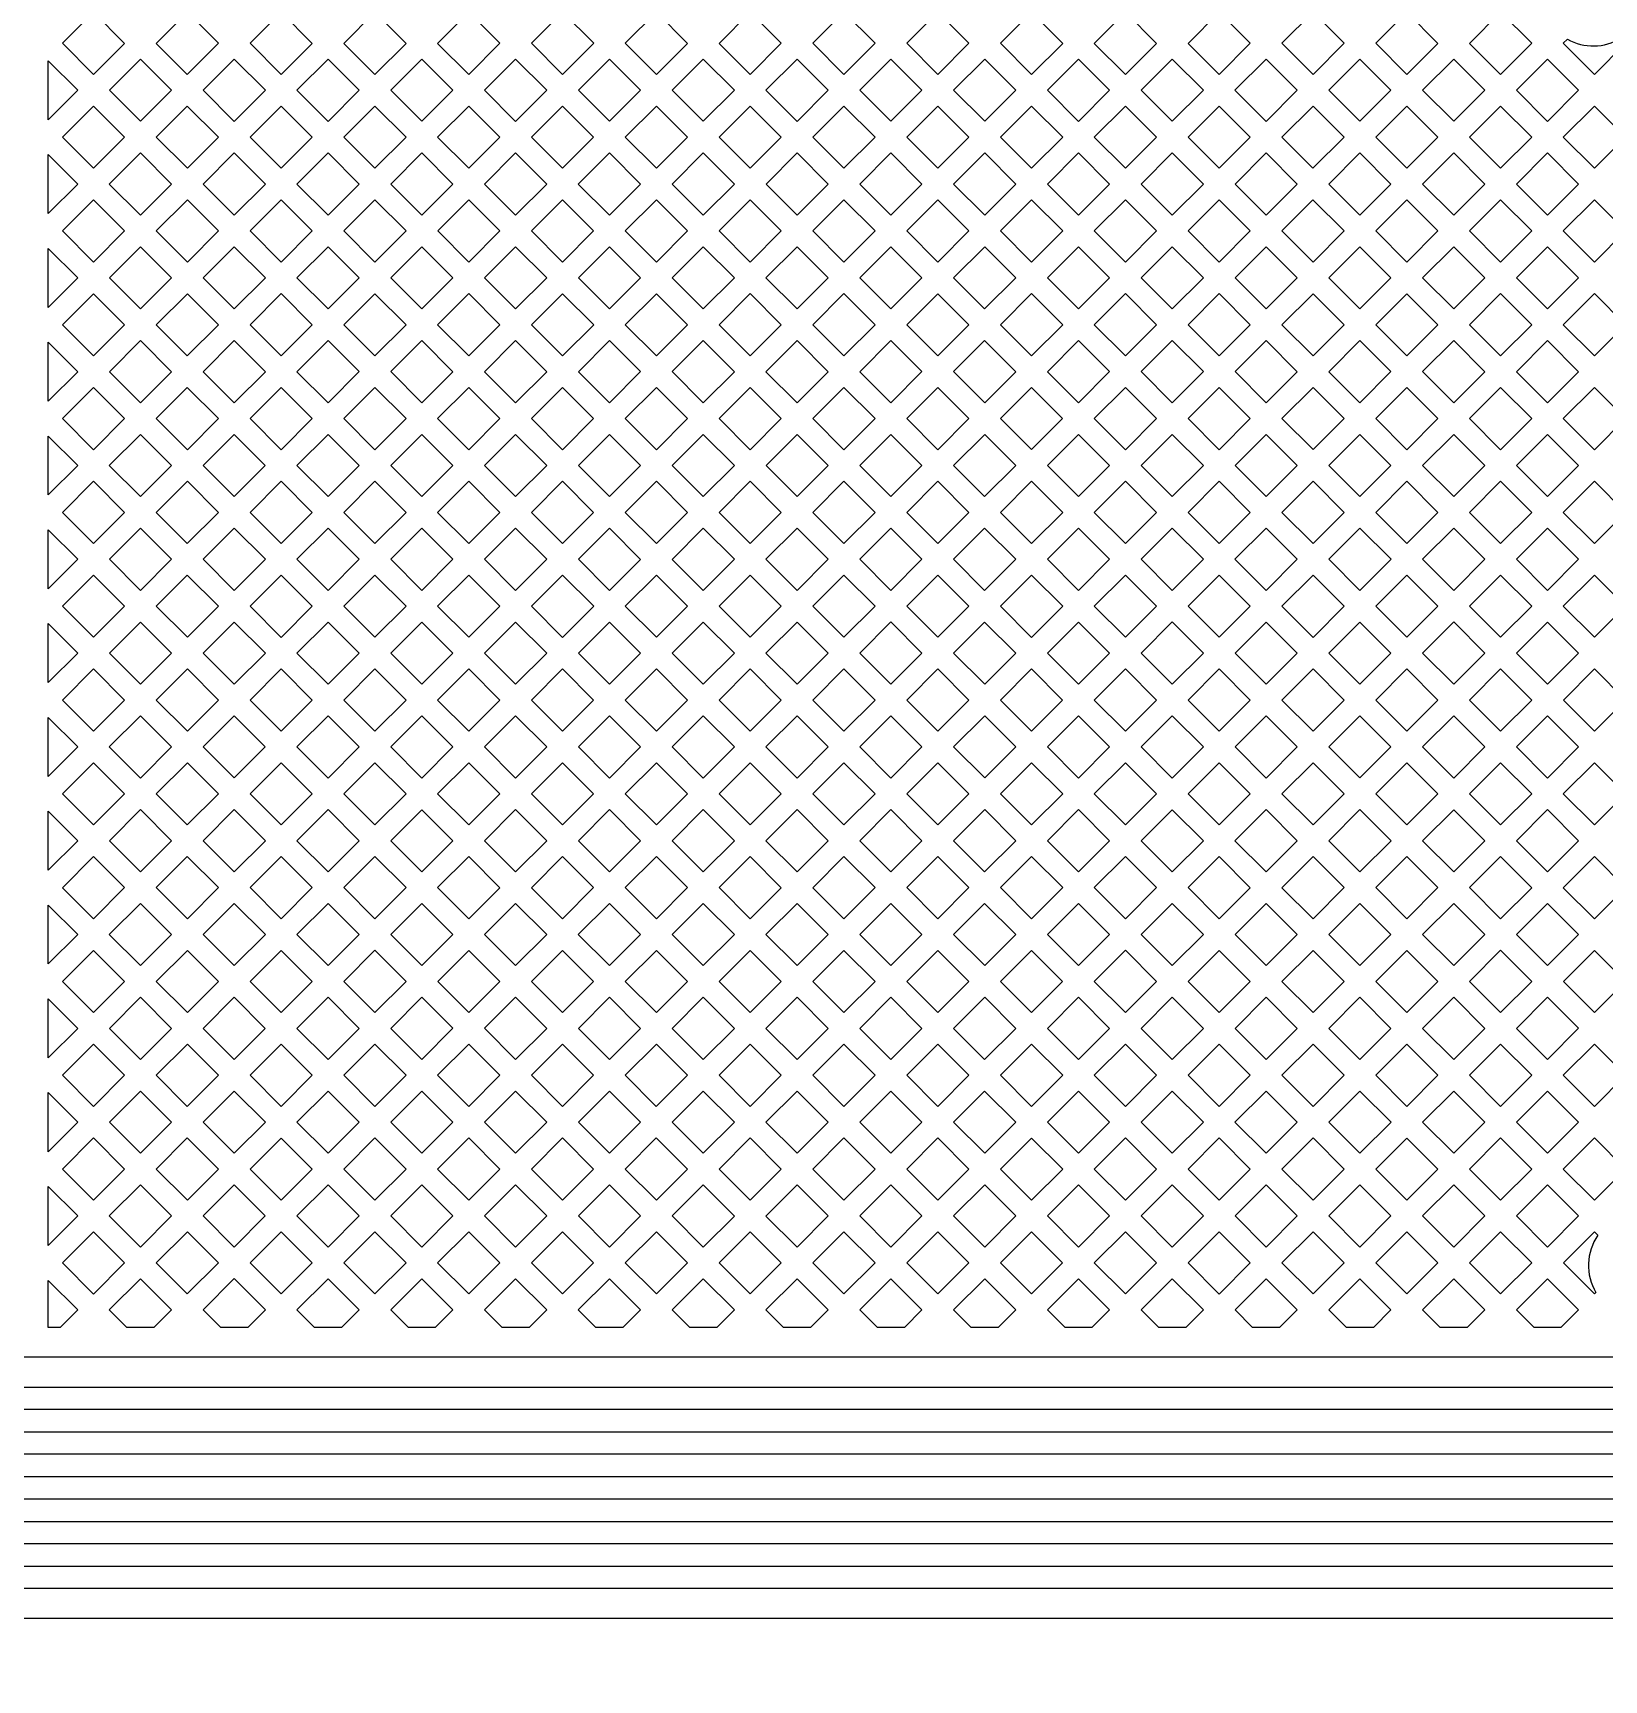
# Model space of a CAD drawing. Extents: x 1548 to 1929, y -174 to 95.
# Drawn here: x 1589.17 to 1594.52, y 46.41 to 52.03 of the extents above; entities that cross this region are included whole.
import ezdxf

# ---------------------------------------------------------------- set-up
doc = ezdxf.new("R2010")
doc.units = 0
doc.layers.add('gbr-dxf_layer0', color=7, linetype='Continuous')

msp = doc.modelspace()

# ---------------------------------------------------------------- linework, layer by layer
at = {"layer": 'gbr-dxf_layer0'}
for p, q in [((1589.2179, 51.732), (1589.2179, 51.933)), ((1589.2179, 51.4124), (1589.2179, 51.6131)), ((1589.2179, 51.0926), (1589.2179, 51.2935)), ((1589.2179, 50.7729), (1589.2179, 50.9739)), ((1589.2179, 50.4533), (1589.2179, 50.6541)), ((1589.2179, 50.1335), (1589.2179, 50.3345)), ((1589.2179, 49.814), (1589.2179, 50.0149)), ((1589.2179, 49.4942), (1589.2179, 49.695)), ((1589.2179, 49.1744), (1589.2179, 49.3754)), ((1589.2179, 48.8549), (1589.2179, 49.0556)), ((1589.2179, 48.5351), (1589.2179, 48.736)), ((1589.2179, 48.2153), (1589.2179, 48.4164)), ((1589.2179, 47.8958), (1589.2179, 48.0966)), ((1589.2179, 47.6164), (1589.2179, 47.7767)), ((1589.2179, 47.5148), (1589.0804, 47.5148)), ((1602.4692, 47.5148), (1589.2179, 47.5148)), ((1602.4239, 47.3364), (1589.071, 47.3364)), ((1602.4261, 47.184), (1589.0668, 47.184)), ((1588.9975, 47.1078), (1602.4255, 47.1078)), ((1602.4268, 47.0316), (1588.995, 47.0316)), ((1588.9931, 46.9554), (1602.4263, 46.9554)), ((1602.4276, 46.8792), (1588.9944, 46.8792)), ((1588.9931, 46.8031), (1602.4284, 46.8031)), ((1602.427, 46.7269), (1588.9954, 46.7269))]:
    msp.add_line(p, q, dxfattribs=at)
at = {"layer": 'gbr-dxf_layer0', "linetype": 'Continuous'}
for points in [[(1589.2662, 51.9924), (1589.3722, 52.0983), (1589.4782, 51.9923), (1589.3723, 51.8863)], [(1589.5859, 51.9923), (1589.692, 52.0983), (1589.7979, 51.9924), (1589.6918, 51.8864)], [(1589.9056, 51.9924), (1590.0116, 52.0983), (1590.1176, 51.9923), (1590.0116, 51.8864)], [(1590.2253, 51.9923), (1590.3312, 52.0982), (1590.4373, 51.9922), (1590.3313, 51.8863)], [(1590.545, 51.9922), (1590.651, 52.0983), (1590.7569, 51.9924), (1590.6509, 51.8863)], [(1590.8647, 51.9924), (1590.9707, 52.0984), (1591.0767, 51.9924), (1590.9707, 51.8864)], [(1591.1845, 51.9924), (1591.2903, 52.0982), (1591.3962, 51.9923), (1591.2904, 51.8865)], [(1591.504, 51.9923), (1591.61, 52.0984), (1591.716, 51.9924), (1591.61, 51.8863)], [(1591.8238, 51.9924), (1591.9298, 52.0984), (1592.0358, 51.9924), (1591.9298, 51.8863)], [(1592.1436, 51.9924), (1592.2495, 52.0983), (1592.3554, 51.9924), (1592.2495, 51.8865)], [(1592.4631, 51.9924), (1592.5691, 52.0983), (1592.6751, 51.9923), (1592.5692, 51.8864)], [(1592.7829, 51.9923), (1592.8888, 52.0982), (1592.9948, 51.9922), (1592.8889, 51.8863)], [(1593.1025, 51.9922), (1593.2086, 52.0983), (1593.3145, 51.9924), (1593.2084, 51.8863)], [(1593.4222, 51.9924), (1593.5283, 52.0984), (1593.6343, 51.9924), (1593.5282, 51.8864)], [(1593.742, 51.9924), (1593.8478, 52.0982), (1593.9537, 51.9923), (1593.8479, 51.8865)], [(1594.0615, 51.9923), (1594.1675, 52.0984), (1594.2735, 51.9924), (1594.1675, 51.8863)], [(1589.4261, 51.8325), (1589.5321, 51.9384), (1589.6379, 51.8325), (1589.532, 51.7266)], [(1589.7457, 51.8325), (1589.8517, 51.9385), (1589.9577, 51.8325), (1589.8517, 51.7265)], [(1590.0655, 51.8325), (1590.1714, 51.9385), (1590.2775, 51.8324), (1590.1715, 51.7265)], [(1590.3852, 51.8324), (1590.4911, 51.9384), (1590.597, 51.8325), (1590.4911, 51.7266)], [(1590.7048, 51.8325), (1590.8108, 51.9385), (1590.9168, 51.8325), (1590.8108, 51.7265)], [(1591.0246, 51.8325), (1591.1306, 51.9385), (1591.2365, 51.8326), (1591.1305, 51.7266)], [(1591.3443, 51.8326), (1591.4501, 51.9385), (1591.5561, 51.8324), (1591.4503, 51.7266)], [(1591.6639, 51.8324), (1591.7699, 51.9385), (1591.8759, 51.8325), (1591.7699, 51.7264)], [(1591.9837, 51.8325), (1592.0897, 51.9385), (1592.1956, 51.8326), (1592.0896, 51.7266)], [(1592.3034, 51.8326), (1592.4093, 51.9385), (1592.5153, 51.8325), (1592.4094, 51.7266)], [(1592.623, 51.8325), (1592.729, 51.9385), (1592.835, 51.8324), (1592.729, 51.7265)], [(1592.9427, 51.8324), (1593.0487, 51.9384), (1593.1545, 51.8325), (1593.0486, 51.7266)], [(1593.2623, 51.8325), (1593.3683, 51.9385), (1593.4744, 51.8325), (1593.3683, 51.7265)], [(1593.5821, 51.8325), (1593.6882, 51.9385), (1593.794, 51.8326), (1593.688, 51.7266)], [(1593.9018, 51.8326), (1594.0076, 51.9385), (1594.1136, 51.8324), (1594.0078, 51.7266)], [(1594.2214, 51.8324), (1594.3274, 51.9385), (1594.4334, 51.8325), (1594.3274, 51.7264)], [(1589.2662, 51.6726), (1589.3723, 51.7786), (1589.4781, 51.6727), (1589.3721, 51.5667)], [(1589.5859, 51.6727), (1589.6918, 51.7786), (1589.7978, 51.6726), (1589.6919, 51.5667)], [(1589.9056, 51.6726), (1590.0116, 51.7786), (1590.1176, 51.6726), (1590.0116, 51.5666)], [(1590.2254, 51.6726), (1590.3313, 51.7786), (1590.4372, 51.6727), (1590.3313, 51.5667)], [(1590.545, 51.6727), (1590.6509, 51.7786), (1590.7569, 51.6726), (1590.651, 51.5667)], [(1590.8647, 51.6726), (1590.9707, 51.7786), (1591.0766, 51.6727), (1590.9706, 51.5667)], [(1591.1844, 51.6727), (1591.2904, 51.7788), (1591.3964, 51.6728), (1591.2904, 51.5667)], [(1591.5042, 51.6728), (1591.61, 51.7786), (1591.716, 51.6725), (1591.6102, 51.5667)], [(1591.8237, 51.6725), (1591.9298, 51.7786), (1592.0357, 51.6727), (1591.9296, 51.5667)], [(1592.1434, 51.6727), (1592.2495, 51.7787), (1592.3555, 51.6727), (1592.2494, 51.5667)], [(1592.4632, 51.6727), (1592.5692, 51.7786), (1592.6752, 51.6726), (1592.5693, 51.5667)], [(1592.7829, 51.6726), (1592.8889, 51.7786), (1592.9948, 51.6727), (1592.8888, 51.5667)], [(1593.1025, 51.6727), (1593.2084, 51.7786), (1593.3144, 51.6726), (1593.2085, 51.5667)], [(1593.4222, 51.6726), (1593.5282, 51.7786), (1593.6341, 51.6727), (1593.5281, 51.5667)], [(1593.7419, 51.6727), (1593.8479, 51.7788), (1593.9539, 51.6728), (1593.8479, 51.5667)], [(1594.0617, 51.6728), (1594.1675, 51.7786), (1594.2735, 51.6725), (1594.1677, 51.5667)], [(1594.3813, 51.6725), (1594.4873, 51.7786), (1594.5932, 51.6727), (1594.4872, 51.5667)], [(1589.426, 51.5128), (1589.532, 51.6188), (1589.638, 51.5128), (1589.532, 51.4068)], [(1589.7458, 51.5128), (1589.8517, 51.6187), (1589.9577, 51.5127), (1589.8518, 51.4068)], [(1590.0655, 51.5127), (1590.1715, 51.6187), (1590.2774, 51.5129), (1590.1714, 51.4068)], [(1590.3852, 51.5129), (1590.4911, 51.6188), (1590.5971, 51.5128), (1590.4912, 51.4068)], [(1590.7049, 51.5128), (1590.8108, 51.6187), (1590.9167, 51.5128), (1590.8108, 51.4069)], [(1591.0244, 51.5128), (1591.1305, 51.6188), (1591.2365, 51.5128), (1591.1304, 51.4068)], [(1591.3442, 51.5128), (1591.4503, 51.6189), (1591.5563, 51.5129), (1591.4503, 51.4068)], [(1591.6641, 51.5129), (1591.7699, 51.6187), (1591.8758, 51.5128), (1591.7699, 51.407)], [(1591.9835, 51.5128), (1592.0896, 51.6188), (1592.1956, 51.5128), (1592.0895, 51.4068)], [(1592.3033, 51.5128), (1592.4094, 51.6188), (1592.5154, 51.5128), (1592.4093, 51.4068)], [(1592.6231, 51.5128), (1592.729, 51.6187), (1592.8349, 51.5129), (1592.729, 51.4069)], [(1592.9427, 51.5129), (1593.0486, 51.6188), (1593.1546, 51.5128), (1593.0487, 51.4068)], [(1593.2624, 51.5128), (1593.3683, 51.6187), (1593.4742, 51.5128), (1593.3683, 51.4069)], [(1593.582, 51.5128), (1593.688, 51.6188), (1593.794, 51.5128), (1593.688, 51.4068)], [(1593.9018, 51.5128), (1594.0078, 51.6189), (1594.1138, 51.5129), (1594.0078, 51.4068)], [(1594.2216, 51.5129), (1594.3274, 51.6187), (1594.4333, 51.5128), (1594.3275, 51.407)], [(1589.2662, 51.353), (1589.3721, 51.4589), (1589.4781, 51.3529), (1589.3722, 51.247)], [(1589.5859, 51.3529), (1589.6919, 51.4589), (1589.7979, 51.3529), (1589.6919, 51.2469)], [(1589.9057, 51.3529), (1590.0116, 51.4588), (1590.1175, 51.3529), (1590.0116, 51.247)], [(1590.2253, 51.3529), (1590.3313, 51.459), (1590.4373, 51.353), (1590.3313, 51.2469)], [(1590.5451, 51.353), (1590.651, 51.4589), (1590.7569, 51.353), (1590.6509, 51.2471)], [(1590.8646, 51.353), (1590.9706, 51.4589), (1591.0766, 51.3529), (1590.9707, 51.247)], [(1591.1843, 51.3529), (1591.2904, 51.459), (1591.3964, 51.3529), (1591.2903, 51.2469)], [(1591.5041, 51.3529), (1591.6102, 51.459), (1591.7161, 51.3531), (1591.61, 51.2471)], [(1591.8238, 51.3531), (1591.9296, 51.4589), (1592.0356, 51.3529), (1591.9298, 51.2471)], [(1592.1434, 51.3529), (1592.2494, 51.4589), (1592.3555, 51.3529), (1592.2494, 51.2469)], [(1592.4632, 51.3529), (1592.5693, 51.459), (1592.6751, 51.3531), (1592.5691, 51.247)], [(1592.7829, 51.3531), (1592.8888, 51.459), (1592.9948, 51.353), (1592.8889, 51.2471)], [(1593.1026, 51.353), (1593.2085, 51.4589), (1593.3144, 51.353), (1593.2085, 51.2471)], [(1593.4222, 51.353), (1593.5281, 51.4589), (1593.6341, 51.3529), (1593.5282, 51.247)], [(1593.7419, 51.3529), (1593.8479, 51.459), (1593.9539, 51.3529), (1593.8479, 51.2469)], [(1594.0617, 51.3529), (1594.1677, 51.459), (1594.2736, 51.3531), (1594.1676, 51.2471)], [(1594.3813, 51.3531), (1594.4872, 51.4589), (1594.5932, 51.3529), (1594.4874, 51.2471)], [(1589.4261, 51.1931), (1589.532, 51.299), (1589.638, 51.193), (1589.5321, 51.0871)], [(1589.7458, 51.193), (1589.8518, 51.299), (1589.9577, 51.1931), (1589.8517, 51.0871)], [(1590.0655, 51.1931), (1590.1714, 51.2991), (1590.2774, 51.193), (1590.1715, 51.0871)], [(1590.3851, 51.193), (1590.4912, 51.2991), (1590.5971, 51.1932), (1590.491, 51.0872)], [(1590.7048, 51.1932), (1590.8108, 51.2991), (1590.9168, 51.1931), (1590.8108, 51.0872)], [(1591.0245, 51.1931), (1591.1304, 51.299), (1591.2365, 51.193), (1591.1306, 51.0871)], [(1591.3442, 51.193), (1591.4503, 51.2991), (1591.5561, 51.1932), (1591.4501, 51.0871)], [(1591.6639, 51.1932), (1591.7699, 51.2992), (1591.876, 51.1932), (1591.7699, 51.0872)], [(1591.9837, 51.1932), (1592.0895, 51.299), (1592.1955, 51.193), (1592.0897, 51.0872)], [(1592.3033, 51.193), (1592.4093, 51.299), (1592.5152, 51.1931), (1592.4092, 51.0871)], [(1592.623, 51.1931), (1592.729, 51.2992), (1592.835, 51.1932), (1592.729, 51.0871)], [(1592.9428, 51.1932), (1593.0487, 51.2991), (1593.1546, 51.1932), (1593.0487, 51.0873)], [(1593.2624, 51.1932), (1593.3683, 51.2991), (1593.4743, 51.1931), (1593.3684, 51.0872)], [(1593.5821, 51.1931), (1593.688, 51.299), (1593.794, 51.193), (1593.6881, 51.0871)], [(1593.9017, 51.193), (1594.0078, 51.2991), (1594.1137, 51.1932), (1594.0076, 51.0871)], [(1594.2214, 51.1932), (1594.3275, 51.2992), (1594.4335, 51.1932), (1594.3274, 51.0872)], [(1589.2663, 51.0333), (1589.3722, 51.1392), (1589.4782, 51.0332), (1589.3723, 50.9273)], [(1589.586, 51.0332), (1589.6919, 51.1391), (1589.7978, 51.0332), (1589.6918, 50.9273)], [(1589.9055, 51.0332), (1590.0116, 51.1393), (1590.1176, 51.0333), (1590.0116, 50.9272)], [(1590.2254, 51.0333), (1590.3313, 51.1392), (1590.4371, 51.0333), (1590.3312, 50.9274)], [(1590.5449, 51.0333), (1590.6509, 51.1393), (1590.757, 51.0333), (1590.6509, 50.9273)], [(1590.8647, 51.0333), (1590.9707, 51.1392), (1591.0767, 51.0332), (1590.9707, 50.9273)], [(1591.1844, 51.0332), (1591.2903, 51.1391), (1591.3962, 51.0333), (1591.2903, 50.9273)], [(1591.504, 51.0333), (1591.61, 51.1393), (1591.716, 51.0333), (1591.61, 50.9272)], [(1591.8238, 51.0333), (1591.9298, 51.1393), (1592.0358, 51.0333), (1591.9298, 50.9273)], [(1592.1436, 51.0333), (1592.2494, 51.1391), (1592.3553, 51.0332), (1592.2495, 50.9274)], [(1592.4631, 51.0332), (1592.5691, 51.1393), (1592.6751, 51.0333), (1592.5691, 50.9272)], [(1592.7829, 51.0333), (1592.8889, 51.1393), (1592.9948, 51.0334), (1592.8888, 50.9274)], [(1593.1026, 51.0334), (1593.2085, 51.1393), (1593.3145, 51.0333), (1593.2086, 50.9274)], [(1593.4222, 51.0333), (1593.5282, 51.1392), (1593.6342, 51.0332), (1593.5283, 50.9273)], [(1593.742, 51.0332), (1593.8479, 51.1391), (1593.9538, 51.0333), (1593.8478, 50.9273)], [(1594.0615, 51.0333), (1594.1676, 51.1393), (1594.2736, 51.0333), (1594.1675, 50.9272)], [(1594.3813, 51.0333), (1594.4874, 51.1393), (1594.5934, 51.0333), (1594.4873, 50.9273)], [(1589.4262, 50.8734), (1589.5321, 50.9793), (1589.638, 50.8734), (1589.5321, 50.7675)], [(1589.7457, 50.8734), (1589.8517, 50.9794), (1589.9577, 50.8733), (1589.8517, 50.7674)], [(1590.0654, 50.8733), (1590.1715, 50.9794), (1590.2774, 50.8735), (1590.1713, 50.7675)], [(1590.3851, 50.8735), (1590.491, 50.9794), (1590.597, 50.8734), (1590.4911, 50.7675)], [(1590.7048, 50.8734), (1590.8108, 50.9794), (1590.9169, 50.8734), (1590.8108, 50.7674)], [(1591.0246, 50.8734), (1591.1306, 50.9794), (1591.2364, 50.8735), (1591.1305, 50.7675)], [(1591.3442, 50.8735), (1591.4501, 50.9794), (1591.5561, 50.8734), (1591.4502, 50.7675)], [(1591.6639, 50.8734), (1591.7699, 50.9794), (1591.8759, 50.8734), (1591.7699, 50.7674)], [(1591.9837, 50.8734), (1592.0897, 50.9794), (1592.1956, 50.8735), (1592.0896, 50.7675)], [(1592.3034, 50.8735), (1592.4092, 50.9794), (1592.5152, 50.8733), (1592.4094, 50.7675)], [(1592.623, 50.8733), (1592.729, 50.9794), (1592.8349, 50.8735), (1592.7288, 50.7675)], [(1592.9426, 50.8735), (1593.0487, 50.9795), (1593.1547, 50.8735), (1593.0487, 50.7675)], [(1593.2625, 50.8735), (1593.3684, 50.9794), (1593.4744, 50.8734), (1593.3685, 50.7675)], [(1593.5821, 50.8734), (1593.6881, 50.9794), (1593.794, 50.8735), (1593.688, 50.7675)], [(1593.9017, 50.8735), (1594.0076, 50.9794), (1594.1136, 50.8734), (1594.0077, 50.7675)], [(1594.2214, 50.8734), (1594.3274, 50.9794), (1594.4335, 50.8734), (1594.3274, 50.7674)], [(1589.2662, 50.7135), (1589.3723, 50.8195), (1589.4782, 50.7136), (1589.3721, 50.6076)], [(1589.5859, 50.7136), (1589.6918, 50.8195), (1589.7979, 50.7135), (1589.6919, 50.6076)], [(1589.9056, 50.7135), (1590.0116, 50.8195), (1590.1174, 50.7136), (1590.0115, 50.6076)], [(1590.2252, 50.7136), (1590.3312, 50.8196), (1590.4372, 50.7136), (1590.3312, 50.6076)], [(1590.545, 50.7136), (1590.6509, 50.8195), (1590.7569, 50.7135), (1590.651, 50.6076)], [(1590.8647, 50.7135), (1590.9707, 50.8195), (1591.0766, 50.7136), (1590.9706, 50.6076)], [(1591.1844, 50.7136), (1591.2903, 50.8196), (1591.3963, 50.7136), (1591.2904, 50.6076)], [(1591.5041, 50.7136), (1591.61, 50.8195), (1591.716, 50.7135), (1591.6101, 50.6076)], [(1591.8238, 50.7135), (1591.9298, 50.8195), (1592.0357, 50.7136), (1591.9297, 50.6076)], [(1592.1435, 50.7136), (1592.2495, 50.8197), (1592.3555, 50.7136), (1592.2495, 50.6076)], [(1592.4633, 50.7136), (1592.5691, 50.8195), (1592.675, 50.7136), (1592.5692, 50.6078)], [(1592.7827, 50.7136), (1592.8888, 50.8196), (1592.9948, 50.7136), (1592.8887, 50.6076)], [(1593.1025, 50.7136), (1593.2086, 50.8196), (1593.3146, 50.7136), (1593.2085, 50.6076)], [(1593.4223, 50.7136), (1593.5283, 50.8195), (1593.6341, 50.7136), (1593.5282, 50.6077)], [(1593.7419, 50.7136), (1593.8478, 50.8196), (1593.9539, 50.7136), (1593.8479, 50.6076)], [(1594.0616, 50.7136), (1594.1675, 50.8195), (1594.2735, 50.7135), (1594.1676, 50.6076)], [(1594.3813, 50.7135), (1594.4873, 50.8195), (1594.5932, 50.7136), (1594.4872, 50.6076)], [(1589.426, 50.5537), (1589.5321, 50.6597), (1589.6381, 50.5537), (1589.532, 50.4477)], [(1589.7458, 50.5537), (1589.8517, 50.6596), (1589.9576, 50.5538), (1589.8517, 50.4478)], [(1590.0654, 50.5538), (1590.1713, 50.6597), (1590.2773, 50.5537), (1590.1714, 50.4477)], [(1590.3851, 50.5537), (1590.4911, 50.6597), (1590.5971, 50.5537), (1590.4911, 50.4477)], [(1590.7049, 50.5537), (1590.8108, 50.6596), (1590.9167, 50.5537), (1590.8108, 50.4478)], [(1591.0245, 50.5537), (1591.1305, 50.6598), (1591.2365, 50.5538), (1591.1305, 50.4477)], [(1591.3443, 50.5538), (1591.4502, 50.6597), (1591.5562, 50.5537), (1591.4503, 50.4477)], [(1591.664, 50.5537), (1591.7699, 50.6596), (1591.8758, 50.5537), (1591.7699, 50.4478)], [(1591.9835, 50.5537), (1592.0896, 50.6597), (1592.1956, 50.5537), (1592.0896, 50.4477)], [(1592.3034, 50.5537), (1592.4094, 50.6598), (1592.5153, 50.5539), (1592.4092, 50.4478)], [(1592.623, 50.5539), (1592.7288, 50.6597), (1592.8349, 50.5537), (1592.729, 50.4479)], [(1592.9426, 50.5537), (1593.0487, 50.6597), (1593.1547, 50.5537), (1593.0486, 50.4477)], [(1593.2624, 50.5537), (1593.3685, 50.6597), (1593.4744, 50.5539), (1593.3683, 50.4478)], [(1593.5821, 50.5539), (1593.688, 50.6598), (1593.794, 50.5538), (1593.6881, 50.4478)], [(1593.9018, 50.5538), (1594.0077, 50.6597), (1594.1137, 50.5537), (1594.0078, 50.4477)], [(1594.2215, 50.5537), (1594.3274, 50.6596), (1594.4333, 50.5537), (1594.3274, 50.4478)], [(1589.2662, 50.3939), (1589.3721, 50.4998), (1589.4781, 50.3938), (1589.3722, 50.2879)], [(1589.5859, 50.3938), (1589.6919, 50.4999), (1589.7978, 50.394), (1589.6918, 50.2879)], [(1589.9056, 50.394), (1590.0115, 50.4999), (1590.1175, 50.3939), (1590.0116, 50.288)], [(1590.2253, 50.3939), (1590.3312, 50.4998), (1590.4372, 50.3938), (1590.3313, 50.2878)], [(1590.545, 50.3938), (1590.651, 50.4998), (1590.7569, 50.3939), (1590.6509, 50.2879)], [(1590.8647, 50.3939), (1590.9706, 50.4998), (1591.0766, 50.3938), (1590.9707, 50.2879)], [(1591.1844, 50.3938), (1591.2904, 50.4999), (1591.3964, 50.3939), (1591.2904, 50.2878)], [(1591.5042, 50.3939), (1591.6101, 50.4998), (1591.716, 50.3939), (1591.6101, 50.288)], [(1591.8237, 50.3939), (1591.9297, 50.4998), (1592.0357, 50.3938), (1591.9298, 50.2879)], [(1592.1434, 50.3938), (1592.2495, 50.4998), (1592.3554, 50.394), (1592.2493, 50.2879)], [(1592.4631, 50.394), (1592.5692, 50.5), (1592.6752, 50.394), (1592.5691, 50.288)], [(1592.7829, 50.394), (1592.8887, 50.4998), (1592.9948, 50.3938), (1592.8889, 50.288)], [(1593.1025, 50.3938), (1593.2085, 50.4998), (1593.3144, 50.3939), (1593.2084, 50.2879)], [(1593.4222, 50.3939), (1593.5282, 50.5), (1593.6342, 50.394), (1593.5282, 50.2879)], [(1593.742, 50.394), (1593.8479, 50.4999), (1593.9539, 50.3939), (1593.848, 50.288)], [(1594.0617, 50.3939), (1594.1676, 50.4998), (1594.2735, 50.3939), (1594.1676, 50.288)], [(1594.3813, 50.3939), (1594.4872, 50.4998), (1594.5932, 50.3938), (1594.4873, 50.2879)], [(1589.4261, 50.234), (1589.532, 50.3399), (1589.6379, 50.234), (1589.532, 50.1281)], [(1589.7457, 50.234), (1589.8517, 50.3401), (1589.9577, 50.2341), (1589.8517, 50.128)], [(1590.0655, 50.2341), (1590.1714, 50.34), (1590.2774, 50.234), (1590.1715, 50.1281)], [(1590.3852, 50.234), (1590.4911, 50.3399), (1590.597, 50.234), (1590.4911, 50.1281)], [(1590.7048, 50.234), (1590.8108, 50.3401), (1590.9168, 50.234), (1590.8108, 50.128)], [(1591.0246, 50.234), (1591.1305, 50.34), (1591.2365, 50.2339), (1591.1306, 50.128)], [(1591.3442, 50.2339), (1591.4503, 50.34), (1591.5562, 50.2341), (1591.4501, 50.1281)], [(1591.6639, 50.2341), (1591.7699, 50.34), (1591.8759, 50.234), (1591.7699, 50.1281)], [(1591.9836, 50.234), (1592.0896, 50.3399), (1592.1954, 50.234), (1592.0895, 50.1281)], [(1592.3032, 50.234), (1592.4092, 50.3401), (1592.5153, 50.2341), (1592.4092, 50.128)], [(1592.623, 50.2341), (1592.729, 50.3401), (1592.8351, 50.2341), (1592.729, 50.1281)], [(1592.9428, 50.2341), (1593.0486, 50.3399), (1593.1545, 50.234), (1593.0487, 50.1282)], [(1593.2623, 50.234), (1593.3683, 50.3401), (1593.4743, 50.234), (1593.3683, 50.128)], [(1593.5821, 50.234), (1593.6881, 50.3401), (1593.7941, 50.2341), (1593.6881, 50.128)], [(1593.9019, 50.2341), (1594.0078, 50.34), (1594.1137, 50.2341), (1594.0078, 50.1282)], [(1594.2215, 50.2341), (1594.3274, 50.34), (1594.4334, 50.234), (1594.3275, 50.1281)], [(1589.2663, 50.0742), (1589.3722, 50.1801), (1589.4781, 50.0742), (1589.3722, 49.9683)], [(1589.5859, 50.0742), (1589.6918, 50.1802), (1589.7978, 50.0742), (1589.6919, 49.9682)], [(1589.9056, 50.0742), (1590.0116, 50.1802), (1590.1176, 50.0742), (1590.0116, 49.9681)], [(1590.2254, 50.0742), (1590.3313, 50.1801), (1590.4372, 50.0742), (1590.3313, 49.9683)], [(1590.5449, 50.0742), (1590.6509, 50.1801), (1590.7569, 50.0741), (1590.6509, 49.9682)], [(1590.8646, 50.0741), (1590.9707, 50.1802), (1591.0767, 50.0742), (1590.9707, 49.9681)], [(1591.1845, 50.0742), (1591.2904, 50.1801), (1591.3963, 50.0742), (1591.2903, 49.9683)], [(1591.504, 50.0742), (1591.6101, 50.1802), (1591.7161, 50.0742), (1591.61, 49.9682)], [(1591.8238, 50.0742), (1591.9298, 50.1801), (1592.0356, 50.0743), (1591.9297, 49.9683)], [(1592.1434, 50.0743), (1592.2493, 50.1802), (1592.3553, 50.0742), (1592.2494, 49.9682)], [(1592.4631, 50.0742), (1592.5691, 50.1802), (1592.6751, 50.0742), (1592.5691, 49.9681)], [(1592.7829, 50.0742), (1592.8889, 50.1802), (1592.9948, 50.0743), (1592.8888, 49.9683)], [(1593.1026, 50.0743), (1593.2084, 50.1801), (1593.3144, 50.0741), (1593.2086, 49.9683)], [(1593.4222, 50.0741), (1593.5282, 50.1802), (1593.6342, 50.0742), (1593.5282, 49.9681)], [(1593.742, 50.0742), (1593.848, 50.1802), (1593.9539, 50.0743), (1593.8479, 49.9683)], [(1594.0617, 50.0743), (1594.1676, 50.1802), (1594.2736, 50.0742), (1594.1677, 49.9683)], [(1594.3813, 50.0742), (1594.4873, 50.1801), (1594.5933, 50.0741), (1594.4874, 49.9682)], [(1589.4261, 49.9144), (1589.532, 50.0203), (1589.638, 49.9143), (1589.5321, 49.8084)], [(1589.7457, 49.9143), (1589.8517, 50.0203), (1589.9577, 49.9143), (1589.8517, 49.8083)], [(1590.0655, 49.9143), (1590.1715, 50.0203), (1590.2774, 49.9144), (1590.1713, 49.8084)], [(1590.3851, 49.9144), (1590.4911, 50.0203), (1590.5971, 49.9143), (1590.4912, 49.8084)], [(1590.7048, 49.9143), (1590.8108, 50.0202), (1590.9168, 49.9142), (1590.8108, 49.8083)], [(1591.0245, 49.9142), (1591.1306, 50.0203), (1591.2365, 49.9144), (1591.1304, 49.8083)], [(1591.3442, 49.9144), (1591.4501, 50.0203), (1591.5561, 49.9143), (1591.4502, 49.8084)], [(1591.6639, 49.9143), (1591.7699, 50.0203), (1591.8758, 49.9144), (1591.7698, 49.8084)], [(1591.9836, 49.9144), (1592.0895, 50.0204), (1592.1955, 49.9144), (1592.0896, 49.8084)], [(1592.3033, 49.9144), (1592.4092, 50.0203), (1592.5152, 49.9143), (1592.4093, 49.8083)], [(1592.623, 49.9143), (1592.729, 50.0203), (1592.8349, 49.9144), (1592.7289, 49.8084)], [(1592.9427, 49.9144), (1593.0487, 50.0204), (1593.1547, 49.9144), (1593.0487, 49.8084)], [(1593.2625, 49.9144), (1593.3683, 50.0202), (1593.4743, 49.9142), (1593.3685, 49.8084)], [(1593.5821, 49.9142), (1593.6881, 50.0203), (1593.794, 49.9144), (1593.688, 49.8083)], [(1593.9017, 49.9144), (1594.0078, 50.0204), (1594.1138, 49.9144), (1594.0078, 49.8084)], [(1594.2216, 49.9144), (1594.3275, 50.0203), (1594.4335, 49.9143), (1594.3276, 49.8084)], [(1589.2661, 49.7545), (1589.3722, 49.8606), (1589.4782, 49.7545), (1589.3722, 49.6485)], [(1589.586, 49.7545), (1589.6919, 49.8604), (1589.7979, 49.7544), (1589.692, 49.6485)], [(1589.9056, 49.7544), (1590.0116, 49.8604), (1590.1175, 49.7545), (1590.0115, 49.6485)], [(1590.2252, 49.7545), (1590.3313, 49.8605), (1590.4373, 49.7545), (1590.3312, 49.6485)], [(1590.545, 49.7545), (1590.6509, 49.8604), (1590.757, 49.7544), (1590.651, 49.6485)], [(1590.8647, 49.7544), (1590.9707, 49.8604), (1591.0765, 49.7545), (1590.9706, 49.6485)], [(1591.1843, 49.7545), (1591.2903, 49.8605), (1591.3964, 49.7545), (1591.2903, 49.6485)], [(1591.5041, 49.7545), (1591.61, 49.8604), (1591.7159, 49.7545), (1591.61, 49.6486)], [(1591.8237, 49.7545), (1591.9297, 49.8606), (1592.0357, 49.7545), (1591.9297, 49.6485)], [(1592.1435, 49.7545), (1592.2494, 49.8605), (1592.3554, 49.7545), (1592.2495, 49.6485)], [(1592.4632, 49.7545), (1592.5691, 49.8604), (1592.675, 49.7545), (1592.5691, 49.6486)], [(1592.7828, 49.7545), (1592.8888, 49.8605), (1592.9948, 49.7545), (1592.8888, 49.6485)], [(1593.1026, 49.7545), (1593.2086, 49.8606), (1593.3146, 49.7545), (1593.2086, 49.6485)], [(1593.4224, 49.7545), (1593.5282, 49.8604), (1593.6341, 49.7545), (1593.5283, 49.6487)], [(1593.7418, 49.7545), (1593.8479, 49.8605), (1593.9539, 49.7545), (1593.8478, 49.6485)], [(1594.0616, 49.7545), (1594.1677, 49.8605), (1594.2737, 49.7545), (1594.1677, 49.6485)], [(1594.3815, 49.7545), (1594.4874, 49.8604), (1594.5932, 49.7545), (1594.4873, 49.6486)], [(1589.426, 49.5946), (1589.5321, 49.7007), (1589.6381, 49.5947), (1589.5321, 49.4886)], [(1589.7459, 49.5947), (1589.8517, 49.7005), (1589.9576, 49.5947), (1589.8517, 49.4888)], [(1590.0654, 49.5947), (1590.1713, 49.7006), (1590.2774, 49.5946), (1590.1714, 49.4886)], [(1590.3851, 49.5946), (1590.4912, 49.7006), (1590.5972, 49.5946), (1590.4911, 49.4886)], [(1590.7049, 49.5946), (1590.8108, 49.7005), (1590.9167, 49.5947), (1590.8108, 49.4887)], [(1591.0245, 49.5947), (1591.1304, 49.7006), (1591.2364, 49.5946), (1591.1305, 49.4886)], [(1591.3442, 49.5946), (1591.4502, 49.7006), (1591.5561, 49.5947), (1591.4501, 49.4887)], [(1591.6639, 49.5947), (1591.7698, 49.7006), (1591.8758, 49.5946), (1591.7699, 49.4887)], [(1591.9836, 49.5946), (1592.0896, 49.7007), (1592.1956, 49.5947), (1592.0896, 49.4886)], [(1592.3034, 49.5947), (1592.4093, 49.7006), (1592.5152, 49.5947), (1592.4093, 49.4888)], [(1592.623, 49.5947), (1592.7289, 49.7006), (1592.8349, 49.5946), (1592.729, 49.4887)], [(1592.9426, 49.5946), (1593.0487, 49.7006), (1593.1547, 49.5946), (1593.0487, 49.4886)], [(1593.2625, 49.5946), (1593.3685, 49.7007), (1593.4744, 49.5948), (1593.3683, 49.4887)], [(1593.5821, 49.5948), (1593.688, 49.7006), (1593.794, 49.5946), (1593.6882, 49.4888)], [(1593.9017, 49.5946), (1594.0078, 49.7006), (1594.1138, 49.5946), (1594.0077, 49.4886)], [(1594.2215, 49.5946), (1594.3276, 49.7006), (1594.4335, 49.5948), (1594.3274, 49.4887)], [(1589.2662, 49.4348), (1589.3722, 49.5407), (1589.4782, 49.4347), (1589.3722, 49.3288)], [(1589.5859, 49.4347), (1589.692, 49.5408), (1589.7979, 49.4349), (1589.6918, 49.3288)], [(1589.9056, 49.4349), (1590.0115, 49.5408), (1590.1175, 49.4348), (1590.0116, 49.3289)], [(1590.2253, 49.4348), (1590.3312, 49.5407), (1590.4373, 49.4347), (1590.3313, 49.3287)], [(1590.545, 49.4347), (1590.651, 49.5407), (1590.7569, 49.4349), (1590.6509, 49.3288)], [(1590.8647, 49.4349), (1590.9706, 49.5408), (1591.0766, 49.4348), (1590.9707, 49.3288)], [(1591.1844, 49.4348), (1591.2903, 49.5407), (1591.3962, 49.4348), (1591.2903, 49.3289)], [(1591.504, 49.4348), (1591.61, 49.5408), (1591.716, 49.4348), (1591.61, 49.3288)], [(1591.8238, 49.4348), (1591.9297, 49.5407), (1592.0357, 49.4347), (1591.9298, 49.3288)], [(1592.1435, 49.4347), (1592.2495, 49.5408), (1592.3554, 49.4349), (1592.2493, 49.3288)], [(1592.4631, 49.4349), (1592.5691, 49.5408), (1592.6751, 49.4348), (1592.5692, 49.3289)], [(1592.7829, 49.4348), (1592.8888, 49.5407), (1592.9948, 49.4347), (1592.8889, 49.3288)], [(1593.1025, 49.4347), (1593.2086, 49.5407), (1593.3145, 49.4349), (1593.2084, 49.3288)], [(1593.4222, 49.4349), (1593.5283, 49.5409), (1593.6343, 49.4349), (1593.5282, 49.3288)], [(1593.742, 49.4349), (1593.8478, 49.5407), (1593.9539, 49.4347), (1593.848, 49.3289)], [(1594.0616, 49.4347), (1594.1677, 49.5407), (1594.2735, 49.4348), (1594.1675, 49.3288)], [(1594.3813, 49.4348), (1594.4873, 49.5409), (1594.5934, 49.4349), (1594.4873, 49.3288)], [(1589.4261, 49.2749), (1589.5321, 49.3809), (1589.6379, 49.275), (1589.532, 49.169)], [(1589.7457, 49.275), (1589.8517, 49.381), (1589.9577, 49.275), (1589.8517, 49.169)], [(1590.0655, 49.275), (1590.1714, 49.3809), (1590.2774, 49.2749), (1590.1715, 49.169)], [(1590.3852, 49.2749), (1590.4911, 49.3808), (1590.597, 49.2749), (1590.491, 49.169)], [(1590.7048, 49.2749), (1590.8108, 49.381), (1590.9168, 49.275), (1590.8108, 49.1689)], [(1591.0246, 49.275), (1591.1305, 49.3809), (1591.2364, 49.275), (1591.1305, 49.1691)], [(1591.3441, 49.275), (1591.4501, 49.3809), (1591.5561, 49.2749), (1591.4502, 49.169)], [(1591.6639, 49.2749), (1591.7699, 49.381), (1591.8759, 49.2749), (1591.7699, 49.1689)], [(1591.9837, 49.2749), (1592.0896, 49.3809), (1592.1955, 49.275), (1592.0896, 49.1691)], [(1592.3032, 49.275), (1592.4093, 49.381), (1592.5153, 49.275), (1592.4092, 49.169)], [(1592.623, 49.275), (1592.729, 49.3809), (1592.835, 49.2749), (1592.729, 49.169)], [(1592.9427, 49.2749), (1593.0487, 49.3808), (1593.1545, 49.2749), (1593.0486, 49.169)], [(1593.2623, 49.2749), (1593.3683, 49.381), (1593.4744, 49.275), (1593.3683, 49.1689)], [(1593.5821, 49.275), (1593.6882, 49.381), (1593.7942, 49.275), (1593.6881, 49.169)], [(1593.9019, 49.275), (1594.0077, 49.3808), (1594.1136, 49.2749), (1594.0078, 49.1691)], [(1594.2214, 49.2749), (1594.3274, 49.381), (1594.4334, 49.2749), (1594.3274, 49.1689)], [(1589.2662, 49.115), (1589.3722, 49.221), (1589.4781, 49.1151), (1589.3721, 49.0091)], [(1589.5859, 49.1151), (1589.6918, 49.2211), (1589.7978, 49.1151), (1589.6919, 49.0091)], [(1589.9056, 49.1151), (1590.0116, 49.2211), (1590.1176, 49.1151), (1590.0116, 49.0091)], [(1590.2254, 49.1151), (1590.3313, 49.221), (1590.4372, 49.1151), (1590.3313, 49.0092)], [(1590.5449, 49.1151), (1590.6509, 49.2211), (1590.7569, 49.115), (1590.6509, 49.0091)], [(1590.8647, 49.115), (1590.9707, 49.2211), (1591.0766, 49.1152), (1590.9706, 49.0092)], [(1591.1844, 49.1152), (1591.2903, 49.2211), (1591.3963, 49.1151), (1591.2904, 49.0092)], [(1591.504, 49.1151), (1591.61, 49.221), (1591.716, 49.115), (1591.6101, 49.0091)], [(1591.8237, 49.115), (1591.9298, 49.2211), (1592.0357, 49.1152), (1591.9296, 49.0091)], [(1592.1434, 49.1152), (1592.2493, 49.2211), (1592.3554, 49.1151), (1592.2494, 49.0092)], [(1592.4631, 49.1151), (1592.5692, 49.2211), (1592.6752, 49.1151), (1592.5691, 49.0091)], [(1592.7829, 49.1151), (1592.8889, 49.221), (1592.9948, 49.1151), (1592.8888, 49.0092)], [(1593.1025, 49.1151), (1593.2084, 49.2211), (1593.3144, 49.115), (1593.2085, 49.0091)], [(1593.4222, 49.115), (1593.5282, 49.2211), (1593.6342, 49.1151), (1593.5282, 49.009)], [(1593.742, 49.1151), (1593.848, 49.2211), (1593.9539, 49.1152), (1593.8479, 49.0092)], [(1594.0617, 49.1152), (1594.1675, 49.221), (1594.2735, 49.115), (1594.1677, 49.0092)], [(1594.3813, 49.115), (1594.4873, 49.2211), (1594.5933, 49.115), (1594.4873, 49.009)], [(1589.426, 48.9553), (1589.532, 49.0612), (1589.638, 48.9552), (1589.532, 48.8492)], [(1589.7457, 48.9552), (1589.8517, 49.0612), (1589.9577, 48.9552), (1589.8518, 48.8492)], [(1590.0655, 48.9552), (1590.1715, 49.0612), (1590.2774, 48.9553), (1590.1714, 48.8493)], [(1590.3852, 48.9553), (1590.491, 49.0612), (1590.597, 48.9552), (1590.4912, 48.8493)], [(1590.7048, 48.9552), (1590.8108, 49.0612), (1590.9167, 48.9553), (1590.8107, 48.8493)], [(1591.0244, 48.9553), (1591.1305, 49.0613), (1591.2365, 48.9553), (1591.1304, 48.8493)], [(1591.3442, 48.9553), (1591.4502, 49.0612), (1591.5562, 48.9552), (1591.4503, 48.8493)], [(1591.6639, 48.9552), (1591.7699, 49.0611), (1591.8758, 48.9553), (1591.7698, 48.8493)], [(1591.9835, 48.9553), (1592.0896, 49.0613), (1592.1956, 48.9553), (1592.0895, 48.8492)], [(1592.3033, 48.9553), (1592.4092, 49.0612), (1592.5153, 48.9552), (1592.4093, 48.8493)], [(1592.623, 48.9552), (1592.729, 49.0612), (1592.8349, 48.9553), (1592.7289, 48.8493)], [(1592.9427, 48.9553), (1593.0486, 49.0613), (1593.1546, 48.9553), (1593.0487, 48.8493)], [(1593.2624, 48.9553), (1593.3683, 49.0612), (1593.4743, 48.9552), (1593.3684, 48.8492)], [(1593.5821, 48.9552), (1593.6881, 49.0612), (1593.794, 48.9553), (1593.688, 48.8493)], [(1593.9018, 48.9553), (1594.0078, 49.0613), (1594.1138, 48.9553), (1594.0078, 48.8493)], [(1594.2216, 48.9553), (1594.3274, 49.0611), (1594.4334, 48.9551), (1594.3276, 48.8493)], [(1589.2662, 48.7954), (1589.3721, 48.9014), (1589.4781, 48.7954), (1589.3722, 48.6894)], [(1589.5859, 48.7954), (1589.6919, 48.9013), (1589.7979, 48.7953), (1589.6919, 48.6894)], [(1589.9056, 48.7953), (1590.0116, 48.9013), (1590.1175, 48.7954), (1590.0115, 48.6894)], [(1590.2252, 48.7954), (1590.3313, 48.9015), (1590.4373, 48.7954), (1590.3313, 48.6894)], [(1590.5451, 48.7954), (1590.6509, 48.9013), (1590.7568, 48.7954), (1590.6509, 48.6896)], [(1590.8646, 48.7954), (1590.9706, 48.9014), (1591.0766, 48.7954), (1590.9706, 48.6894)], [(1591.1843, 48.7954), (1591.2904, 48.9014), (1591.3964, 48.7954), (1591.2903, 48.6894)], [(1591.5041, 48.7954), (1591.6101, 48.9013), (1591.7159, 48.7954), (1591.61, 48.6895)], [(1591.8237, 48.7954), (1591.9296, 48.9014), (1592.0356, 48.7954), (1591.9297, 48.6894)], [(1592.1434, 48.7954), (1592.2494, 48.9014), (1592.3555, 48.7954), (1592.2494, 48.6894)], [(1592.4632, 48.7954), (1592.5691, 48.9013), (1592.675, 48.7954), (1592.5691, 48.6895)], [(1592.7828, 48.7954), (1592.8888, 48.9015), (1592.9948, 48.7954), (1592.8888, 48.6894)], [(1593.1026, 48.7954), (1593.2085, 48.9014), (1593.3145, 48.7954), (1593.2086, 48.6894)], [(1593.4223, 48.7954), (1593.5282, 48.9013), (1593.6341, 48.7954), (1593.5282, 48.6895)], [(1593.7419, 48.7954), (1593.8479, 48.9014), (1593.9539, 48.7954), (1593.8479, 48.6894)], [(1594.0617, 48.7954), (1594.1677, 48.9015), (1594.2737, 48.7954), (1594.1677, 48.6894)], [(1594.3815, 48.7954), (1594.4873, 48.9013), (1594.5932, 48.7954), (1594.4874, 48.6896)], [(1589.4261, 48.6355), (1589.532, 48.7415), (1589.638, 48.6355), (1589.5321, 48.5295)], [(1589.7458, 48.6355), (1589.8517, 48.7414), (1589.9576, 48.6356), (1589.8517, 48.5296)], [(1590.0654, 48.6356), (1590.1714, 48.7415), (1590.2774, 48.6355), (1590.1714, 48.5295)], [(1590.3851, 48.6355), (1590.4912, 48.7416), (1590.5971, 48.6357), (1590.491, 48.5296)], [(1590.7048, 48.6357), (1590.8107, 48.7415), (1590.9167, 48.6355), (1590.8108, 48.5297)], [(1591.0245, 48.6355), (1591.1304, 48.7415), (1591.2365, 48.6355), (1591.1305, 48.5295)], [(1591.3442, 48.6355), (1591.4503, 48.7415), (1591.5561, 48.6356), (1591.4501, 48.5296)], [(1591.6639, 48.6356), (1591.7698, 48.7416), (1591.8758, 48.6355), (1591.7699, 48.5296)], [(1591.9836, 48.6355), (1592.0895, 48.7415), (1592.1955, 48.6355), (1592.0896, 48.5295)], [(1592.3033, 48.6355), (1592.4093, 48.7415), (1592.5152, 48.6356), (1592.4092, 48.5296)], [(1592.623, 48.6356), (1592.7289, 48.7415), (1592.8349, 48.6355), (1592.729, 48.5296)], [(1592.9427, 48.6355), (1593.0487, 48.7416), (1593.1547, 48.6355), (1593.0487, 48.5295)], [(1593.2625, 48.6355), (1593.3684, 48.7415), (1593.4743, 48.6356), (1593.3684, 48.5297)], [(1593.5821, 48.6356), (1593.688, 48.7415), (1593.794, 48.6355), (1593.6881, 48.5296)], [(1593.9017, 48.6355), (1594.0078, 48.7415), (1594.1138, 48.6355), (1594.0078, 48.5295)], [(1594.2216, 48.6355), (1594.3276, 48.7416), (1594.4335, 48.6357), (1594.3274, 48.5296)], [(1589.2663, 48.4758), (1589.3722, 48.5817), (1589.4782, 48.4757), (1589.3723, 48.3697)], [(1589.586, 48.4757), (1589.6919, 48.5816), (1589.7978, 48.4757), (1589.6918, 48.3698)], [(1589.9055, 48.4757), (1590.0115, 48.5817), (1590.1175, 48.4757), (1590.0116, 48.3697)], [(1590.2253, 48.4757), (1590.3313, 48.5816), (1590.4371, 48.4758), (1590.3312, 48.3698)], [(1590.5449, 48.4758), (1590.6509, 48.5818), (1590.757, 48.4758), (1590.6509, 48.3697)], [(1590.8647, 48.4758), (1590.9706, 48.5816), (1591.0766, 48.4756), (1590.9707, 48.3698)], [(1591.1843, 48.4756), (1591.2903, 48.5816), (1591.3962, 48.4757), (1591.2902, 48.3697)], [(1591.504, 48.4757), (1591.61, 48.5818), (1591.716, 48.4758), (1591.61, 48.3697)], [(1591.8238, 48.4758), (1591.9297, 48.5817), (1592.0357, 48.4757), (1591.9298, 48.3697)], [(1592.1435, 48.4757), (1592.2494, 48.5816), (1592.3553, 48.4757), (1592.2494, 48.3698)], [(1592.4631, 48.4757), (1592.5691, 48.5817), (1592.6751, 48.4757), (1592.5691, 48.3697)], [(1592.7829, 48.4757), (1592.8888, 48.5816), (1592.9948, 48.4756), (1592.8889, 48.3697)], [(1593.1026, 48.4756), (1593.2086, 48.5817), (1593.3145, 48.4758), (1593.2084, 48.3697)], [(1593.4222, 48.4758), (1593.5282, 48.5817), (1593.6342, 48.4757), (1593.5283, 48.3698)], [(1593.742, 48.4757), (1593.8479, 48.5816), (1593.9539, 48.4756), (1593.848, 48.3697)], [(1594.0616, 48.4756), (1594.1677, 48.5816), (1594.2736, 48.4758), (1594.1675, 48.3697)], [(1594.3813, 48.4758), (1594.4874, 48.5818), (1594.5934, 48.4758), (1594.4873, 48.3697)], [(1589.4262, 48.3159), (1589.5321, 48.4218), (1589.638, 48.3159), (1589.5321, 48.21)], [(1589.7457, 48.3159), (1589.8517, 48.4218), (1589.9577, 48.3158), (1589.8517, 48.2099)], [(1590.0654, 48.3158), (1590.1714, 48.4218), (1590.2773, 48.3159), (1590.1713, 48.2099)], [(1590.385, 48.3159), (1590.491, 48.4219), (1590.597, 48.3159), (1590.491, 48.2099)], [(1590.7048, 48.3159), (1590.8108, 48.4219), (1590.9169, 48.3159), (1590.8108, 48.2098)], [(1591.0246, 48.3159), (1591.1305, 48.4217), (1591.2363, 48.3158), (1591.1305, 48.21)], [(1591.3441, 48.3158), (1591.4501, 48.4219), (1591.5561, 48.3158), (1591.4501, 48.2098)], [(1591.6639, 48.3158), (1591.7699, 48.4219), (1591.8759, 48.3159), (1591.7699, 48.2098)], [(1591.9837, 48.3159), (1592.0896, 48.4218), (1592.1955, 48.3159), (1592.0896, 48.21)], [(1592.3032, 48.3159), (1592.4092, 48.4218), (1592.5152, 48.3158), (1592.4093, 48.2099)], [(1592.623, 48.3158), (1592.729, 48.4219), (1592.835, 48.3158), (1592.729, 48.2098)], [(1592.9428, 48.3158), (1593.0487, 48.4217), (1593.1546, 48.3159), (1593.0487, 48.21)], [(1593.2623, 48.3159), (1593.3684, 48.4219), (1593.4744, 48.3159), (1593.3683, 48.2098)], [(1593.5821, 48.3159), (1593.6881, 48.4218), (1593.7941, 48.3158), (1593.6882, 48.2099)], [(1593.9018, 48.3158), (1594.0078, 48.4217), (1594.1136, 48.3158), (1594.0077, 48.2099)], [(1594.2214, 48.3158), (1594.3274, 48.4219), (1594.4335, 48.3159), (1594.3274, 48.2098)], [(1589.2662, 48.1559), (1589.3723, 48.262), (1589.4782, 48.1561), (1589.3721, 48.0501)], [(1589.5859, 48.1561), (1589.6918, 48.262), (1589.7979, 48.156), (1589.6919, 48.0501)], [(1589.9056, 48.156), (1590.0116, 48.2619), (1590.1174, 48.156), (1590.0115, 48.0501)], [(1590.2252, 48.156), (1590.3311, 48.262), (1590.4372, 48.156), (1590.3312, 48.05)], [(1590.5449, 48.156), (1590.6509, 48.262), (1590.7569, 48.156), (1590.6509, 48.05)], [(1590.8647, 48.156), (1590.9707, 48.262), (1591.0766, 48.1561), (1590.9706, 48.0501)], [(1591.1844, 48.1561), (1591.2902, 48.262), (1591.3962, 48.1559), (1591.2904, 48.0501)], [(1591.504, 48.1559), (1591.61, 48.262), (1591.716, 48.1559), (1591.61, 48.0499)], [(1591.8238, 48.1559), (1591.9298, 48.262), (1592.0357, 48.1561), (1591.9297, 48.0501)], [(1592.1435, 48.1561), (1592.2494, 48.262), (1592.3554, 48.156), (1592.2495, 48.0501)], [(1592.4631, 48.156), (1592.5691, 48.2619), (1592.6751, 48.1559), (1592.5692, 48.05)], [(1592.7829, 48.1559), (1592.8889, 48.262), (1592.9948, 48.1561), (1592.8887, 48.05)], [(1593.1025, 48.1561), (1593.2084, 48.262), (1593.3145, 48.156), (1593.2085, 48.0501)], [(1593.4222, 48.156), (1593.5283, 48.262), (1593.6343, 48.156), (1593.5282, 48.05)], [(1593.742, 48.156), (1593.848, 48.2619), (1593.9539, 48.156), (1593.8479, 48.0501)], [(1594.0616, 48.156), (1594.1675, 48.262), (1594.2735, 48.1559), (1594.1676, 48.05)], [(1594.3813, 48.1559), (1594.4873, 48.262), (1594.5934, 48.156), (1594.4873, 48.0499)], [(1589.426, 47.9962), (1589.5321, 48.1022), (1589.6381, 47.9962), (1589.532, 47.8902)], [(1589.7458, 47.9962), (1589.8517, 48.1021), (1589.9576, 47.9962), (1589.8517, 47.8903)], [(1590.0654, 47.9962), (1590.1713, 48.1022), (1590.2773, 47.9962), (1590.1714, 47.8902)], [(1590.3851, 47.9962), (1590.491, 48.1021), (1590.597, 47.9961), (1590.4911, 47.8901)], [(1590.7048, 47.9961), (1590.8108, 48.1021), (1590.9167, 47.9962), (1590.8107, 47.8902)], [(1591.0245, 47.9962), (1591.1305, 48.1022), (1591.2365, 47.9962), (1591.1305, 47.8902)], [(1591.3443, 47.9962), (1591.4501, 48.1021), (1591.5561, 47.996), (1591.4503, 47.8902)], [(1591.6639, 47.996), (1591.7699, 48.1021), (1591.8758, 47.9962), (1591.7698, 47.8902)], [(1591.9835, 47.9962), (1592.0896, 48.1022), (1592.1956, 47.9962), (1592.0896, 47.8902)], [(1592.3034, 47.9962), (1592.4093, 48.1021), (1592.5153, 47.9961), (1592.4094, 47.8902)], [(1592.623, 47.9961), (1592.729, 48.102), (1592.8349, 47.9962), (1592.7289, 47.8902)], [(1592.9426, 47.9962), (1593.0487, 48.1022), (1593.1547, 47.9962), (1593.0486, 47.8901)], [(1593.2624, 47.9962), (1593.3683, 48.1021), (1593.4744, 47.9961), (1593.3684, 47.8902)], [(1593.5821, 47.9961), (1593.6882, 48.1021), (1593.794, 47.9962), (1593.688, 47.8902)], [(1593.9018, 47.9962), (1594.0077, 48.1022), (1594.1137, 47.9962), (1594.0078, 47.8902)], [(1594.2215, 47.9962), (1594.3274, 48.1021), (1594.4334, 47.9961), (1594.3275, 47.8901)], [(1589.2661, 47.8363), (1589.3721, 47.9423), (1589.4781, 47.8363), (1589.3721, 47.7302)], [(1589.5859, 47.8363), (1589.6919, 47.9423), (1589.7978, 47.8364), (1589.6918, 47.7304)], [(1589.9056, 47.8364), (1590.0115, 47.9423), (1590.1175, 47.8363), (1590.0116, 47.7304)], [(1590.2253, 47.8363), (1590.3312, 47.9423), (1590.4372, 47.8363), (1590.3313, 47.7303)], [(1590.545, 47.8363), (1590.6509, 47.9422), (1590.7568, 47.8363), (1590.6509, 47.7304)], [(1590.8646, 47.8363), (1590.9706, 47.9423), (1591.0766, 47.8363), (1590.9706, 47.7303)], [(1591.1844, 47.8363), (1591.2904, 47.9423), (1591.3964, 47.8363), (1591.2904, 47.7303)], [(1591.5042, 47.8363), (1591.61, 47.9422), (1591.7159, 47.8363), (1591.6101, 47.7304)], [(1591.8236, 47.8363), (1591.9297, 47.9423), (1592.0357, 47.8363), (1591.9296, 47.7303)], [(1592.1434, 47.8363), (1592.2495, 47.9423), (1592.3555, 47.8363), (1592.2494, 47.7303)], [(1592.4632, 47.8363), (1592.5692, 47.9422), (1592.675, 47.8363), (1592.5691, 47.7304)], [(1592.7828, 47.8363), (1592.8887, 47.9423), (1592.9948, 47.8363), (1592.8888, 47.7303)], [(1593.1025, 47.8363), (1593.2086, 47.9423), (1593.3146, 47.8363), (1593.2085, 47.7302)], [(1593.4223, 47.8363), (1593.5282, 47.9422), (1593.6341, 47.8363), (1593.5282, 47.7304)], [(1593.7419, 47.8363), (1593.8479, 47.9423), (1593.9539, 47.8363), (1593.8479, 47.7303)], [(1594.0617, 47.8363), (1594.1676, 47.9423), (1594.2736, 47.8363), (1594.1677, 47.7303)], [(1589.426, 47.6764), (1589.532, 47.7824), (1589.6379, 47.6765), (1589.5778, 47.6164), (1589.486, 47.6164)], [(1589.7457, 47.6765), (1589.8517, 47.7826), (1589.9577, 47.6765), (1589.8975, 47.6164), (1589.8058, 47.6164)], [(1590.0655, 47.6765), (1590.1714, 47.7825), (1590.2774, 47.6764), (1590.2173, 47.6164), (1590.1257, 47.6164)], [(1590.3852, 47.6764), (1590.4911, 47.7824), (1590.597, 47.6765), (1590.5369, 47.6164), (1590.4452, 47.6164)], [(1590.7048, 47.6765), (1590.8107, 47.7824), (1590.9167, 47.6764), (1590.8567, 47.6164), (1590.7649, 47.6164)], [(1591.0244, 47.6764), (1591.1305, 47.7824), (1591.2365, 47.6764), (1591.1764, 47.6164), (1591.0845, 47.6164)], [(1591.3442, 47.6764), (1591.4503, 47.7825), (1591.5562, 47.6766), (1591.496, 47.6164), (1591.4043, 47.6164)], [(1591.6639, 47.6766), (1591.7698, 47.7824), (1591.8758, 47.6764), (1591.8158, 47.6164), (1591.7241, 47.6164)], [(1591.9835, 47.6764), (1592.0896, 47.7824), (1592.1956, 47.6764), (1592.1355, 47.6164), (1592.0435, 47.6164)], [(1592.3033, 47.6764), (1592.4094, 47.7824), (1592.5153, 47.6765), (1592.4551, 47.6164), (1592.3633, 47.6164)], [(1592.623, 47.6765), (1592.7289, 47.7825), (1592.8349, 47.6764), (1592.7749, 47.6164), (1592.6832, 47.6164)], [(1592.9427, 47.6764), (1593.0486, 47.7824), (1593.1546, 47.6764), (1593.0946, 47.6164), (1593.0028, 47.6164)], [(1593.2624, 47.6764), (1593.3684, 47.7824), (1593.4743, 47.6765), (1593.4142, 47.6164), (1593.3224, 47.6164)], [(1593.5821, 47.6765), (1593.688, 47.7824), (1593.794, 47.6764), (1593.734, 47.6164), (1593.6422, 47.6164)], [(1593.9018, 47.6764), (1594.0078, 47.7825), (1594.1138, 47.6764), (1594.0538, 47.6164), (1593.9618, 47.6164)], [(1594.2216, 47.6764), (1594.3275, 47.7824), (1594.4334, 47.6765), (1594.3733, 47.6164), (1594.2817, 47.6164)]]:
    msp.add_lwpolyline(points, close=True, dxfattribs=at)
for points in [[(1594.3813, 51.9924), (1594.3956, 52.0066, 0.273045), (1594.5763, 52.0095), (1594.5934, 51.9924), (1594.4873, 51.8863)], [(1594.3814, 47.8363), (1594.4873, 47.9422), (1594.4992, 47.9303, 0.298129), (1594.4926, 47.7357), (1594.4873, 47.7304)]]:
    msp.add_lwpolyline(points, format="xyb", close=True, dxfattribs=at)
for points in [[(1589.2179, 51.933), (1589.3184, 51.8325), (1589.2179, 51.732)], [(1589.2179, 51.6131), (1589.3182, 51.5128), (1589.2179, 51.4124)], [(1589.2179, 51.2935), (1589.3183, 51.1931), (1589.2179, 51.0926)], [(1589.2179, 50.9739), (1589.3184, 50.8734), (1589.2179, 50.7729)], [(1589.2179, 50.6541), (1589.3183, 50.5537), (1589.2179, 50.4533)], [(1589.2179, 50.3345), (1589.3183, 50.234), (1589.2179, 50.1335)], [(1589.2179, 50.0149), (1589.3183, 49.9144), (1589.2179, 49.814)], [(1589.2179, 49.695), (1589.3183, 49.5946), (1589.2179, 49.4942)], [(1589.2179, 49.3754), (1589.3183, 49.2749), (1589.2179, 49.1744)], [(1589.2179, 49.0556), (1589.3182, 48.9553), (1589.2179, 48.8549)], [(1589.2179, 48.736), (1589.3183, 48.6355), (1589.2179, 48.5351)], [(1589.2179, 48.4164), (1589.3184, 48.3159), (1589.2179, 48.2153)], [(1589.2179, 48.0966), (1589.3183, 47.9962), (1589.2179, 47.8958)], [(1589.2179, 47.7767), (1589.3182, 47.6764), (1589.2582, 47.6164), (1589.2179, 47.6164)], [(1589.0681, 47.4129), (1589.0727, 47.4126), (1602.4253, 47.4126)], [(1589.0635, 47.2604), (1589.0664, 47.2602), (1602.4247, 47.2602)]]:
    msp.add_lwpolyline(points, dxfattribs=at)
msp.add_lwpolyline([(1588.4754, 46.4146, -0.195091), (1588.9928, 46.625), (1602.4291, 46.625), (1602.4553, 46.6252), (1602.4743, 46.6252), (1602.8002, 46.6237)], format="xyb", dxfattribs=at)

doc.saveas('drawing.dxf')
